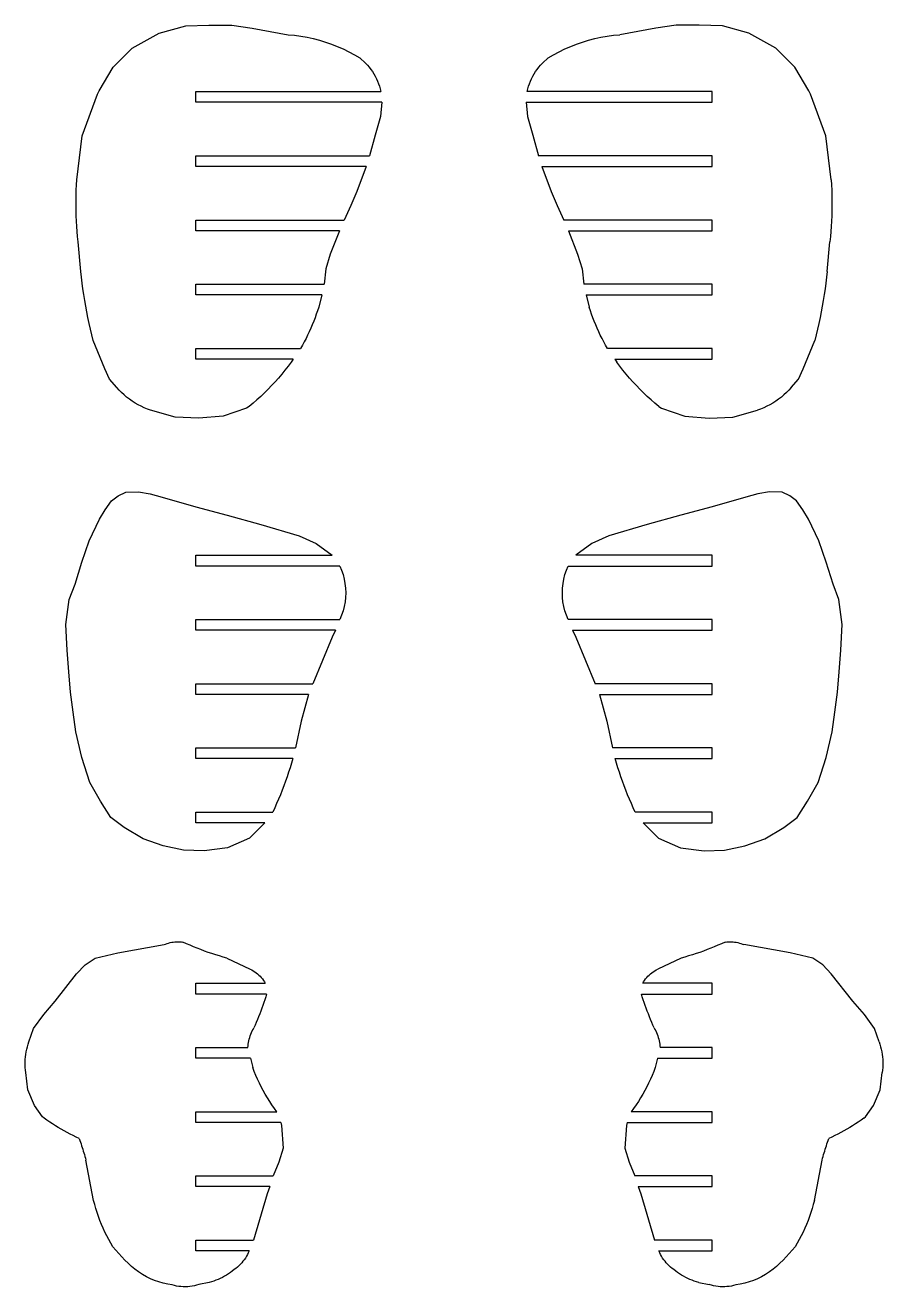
# Model space of a CAD drawing. Extents: x -170 to 170, y -270 to 270.
# Drawn here: x -114.52 to -84.44, y -45.72 to -1.51 of the extents above; entities that cross this region are included whole.
import ezdxf

# ---------------------------------------------------------------- set-up
doc = ezdxf.new("R2010")
doc.units = 0
doc.header["$MEASUREMENT"] = 0
doc.layers.get('0').update_dxf_attribs({"linetype": 'CONTINUOUS'})

msp = doc.modelspace()

# ---------------------------------------------------------------- linework, layer by layer
for p, q in [((-109.822, -1.78), (-108.892, -1.529)), ((-108.892, -1.529), (-108.084, -1.507)), ((-108.084, -1.507), (-107.276, -1.506)), ((-107.276, -1.506), (-106.557, -1.607)), ((-106.557, -1.607), (-105.297, -1.838)), ((-92.406, -1.607), (-93.667, -1.838)), ((-91.687, -1.506), (-92.406, -1.607)), ((-90.879, -1.507), (-91.687, -1.506)), ((-90.071, -1.529), (-90.879, -1.507)), ((-89.141, -1.78), (-90.071, -1.529)), ((-110.765, -2.306), (-109.822, -1.78)), ((-105.297, -1.838), (-105.075, -1.859)), ((-105.075, -1.859), (-104.855, -1.889)), ((-104.855, -1.889), (-104.636, -1.928)), ((-104.636, -1.928), (-104.419, -1.975)), ((-104.419, -1.975), (-104.204, -2.031)), ((-104.204, -2.031), (-103.991, -2.095)), ((-103.991, -2.095), (-103.781, -2.168)), ((-103.781, -2.168), (-103.575, -2.249)), ((-95.389, -2.249), (-95.182, -2.168)), ((-95.182, -2.168), (-94.972, -2.095)), ((-94.972, -2.095), (-94.759, -2.031)), ((-94.759, -2.031), (-94.544, -1.975)), ((-94.544, -1.975), (-94.327, -1.928)), ((-94.327, -1.928), (-94.108, -1.889)), ((-94.108, -1.889), (-93.888, -1.859)), ((-93.888, -1.859), (-93.667, -1.838)), ((-88.198, -2.306), (-89.141, -1.78)), ((-111.431, -2.971), (-110.765, -2.306)), ((-103.575, -2.249), (-103.371, -2.338)), ((-103.371, -2.338), (-103.171, -2.435)), ((-103.171, -2.435), (-102.975, -2.54)), ((-102.975, -2.54), (-102.784, -2.653)), ((-96.18, -2.653), (-95.988, -2.54)), ((-95.988, -2.54), (-95.792, -2.435)), ((-95.792, -2.435), (-95.592, -2.338)), ((-95.592, -2.338), (-95.389, -2.249)), ((-87.533, -2.971), (-88.198, -2.306)), ((-111.927, -3.803), (-111.431, -2.971)), ((-102.784, -2.653), (-102.584, -2.838)), ((-102.584, -2.838), (-102.518, -2.907)), ((-102.518, -2.907), (-102.455, -2.978)), ((-102.455, -2.978), (-102.395, -3.053)), ((-102.395, -3.053), (-102.34, -3.131)), ((-96.623, -3.131), (-96.568, -3.053)), ((-96.568, -3.053), (-96.509, -2.978)), ((-96.509, -2.978), (-96.446, -2.907)), ((-96.446, -2.907), (-96.379, -2.838)), ((-96.18, -2.653), (-96.379, -2.838)), ((-87.037, -3.803), (-87.533, -2.971)), ((-102.34, -3.131), (-102.289, -3.212)), ((-102.289, -3.212), (-102.241, -3.294)), ((-102.241, -3.294), (-102.199, -3.38)), ((-102.199, -3.38), (-102.16, -3.467)), ((-102.16, -3.467), (-102.126, -3.556)), ((-96.838, -3.556), (-96.804, -3.467)), ((-96.804, -3.467), (-96.765, -3.38)), ((-96.765, -3.38), (-96.722, -3.294)), ((-96.722, -3.294), (-96.675, -3.212)), ((-96.675, -3.212), (-96.623, -3.131)), ((-112.517, -5.379), (-111.985, -3.923)), ((-111.985, -3.923), (-111.927, -3.803)), ((-108.538, -4.207), (-108.538, -3.832)), ((-108.538, -3.832), (-102.051, -3.832)), ((-102.126, -3.556), (-102.096, -3.647)), ((-102.096, -3.647), (-102.071, -3.739)), ((-102.071, -3.739), (-102.051, -3.832)), ((-96.912, -3.832), (-96.892, -3.739)), ((-90.426, -3.832), (-96.912, -3.832)), ((-96.892, -3.739), (-96.867, -3.647)), ((-96.867, -3.647), (-96.838, -3.556)), ((-90.426, -4.207), (-90.426, -3.832)), ((-86.978, -3.923), (-87.037, -3.803)), ((-86.446, -5.379), (-86.978, -3.923)), ((-102.014, -4.207), (-108.538, -4.207)), ((-102.014, -4.207), (-102.06, -4.702)), ((-96.95, -4.207), (-96.904, -4.702)), ((-96.95, -4.207), (-90.426, -4.207)), ((-102.06, -4.702), (-102.245, -5.354)), ((-96.904, -4.702), (-96.719, -5.354)), ((-112.713, -6.922), (-112.517, -5.379)), ((-102.245, -5.354), (-102.444, -6.082)), ((-96.719, -5.354), (-96.52, -6.082)), ((-86.251, -6.922), (-86.446, -5.379)), ((-108.538, -6.457), (-108.538, -6.082)), ((-108.538, -6.082), (-102.444, -6.082)), ((-90.426, -6.082), (-96.52, -6.082)), ((-90.426, -6.457), (-90.426, -6.082)), ((-102.56, -6.457), (-108.538, -6.457)), ((-102.56, -6.457), (-102.891, -7.329)), ((-96.403, -6.457), (-96.073, -7.329)), ((-96.403, -6.457), (-90.426, -6.457)), ((-112.722, -7.103), (-112.713, -6.922)), ((-86.251, -6.922), (-86.241, -7.103)), ((-112.736, -7.647), (-112.734, -7.465)), ((-112.734, -7.465), (-112.729, -7.284)), ((-112.729, -7.284), (-112.722, -7.103)), ((-102.891, -7.329), (-103.098, -7.824)), ((-96.073, -7.329), (-95.865, -7.824)), ((-86.241, -7.103), (-86.234, -7.284)), ((-86.234, -7.284), (-86.23, -7.465)), ((-86.23, -7.465), (-86.228, -7.647)), ((-112.736, -7.828), (-112.736, -7.647)), ((-112.733, -8.01), (-112.736, -7.828)), ((-103.098, -7.824), (-103.333, -8.332)), ((-95.865, -7.824), (-95.631, -8.332)), ((-86.228, -7.828), (-86.231, -8.01)), ((-86.228, -7.647), (-86.228, -7.828)), ((-112.727, -8.191), (-112.733, -8.01)), ((-112.72, -8.372), (-112.727, -8.191)), ((-112.709, -8.554), (-112.72, -8.372)), ((-108.538, -8.707), (-108.538, -8.332)), ((-108.538, -8.332), (-103.333, -8.332)), ((-90.426, -8.332), (-95.631, -8.332)), ((-90.426, -8.707), (-90.426, -8.332)), ((-86.244, -8.372), (-86.254, -8.554)), ((-86.236, -8.191), (-86.244, -8.372)), ((-86.231, -8.01), (-86.236, -8.191)), ((-112.697, -8.735), (-112.709, -8.554)), ((-112.682, -8.915), (-112.697, -8.735)), ((-103.492, -8.707), (-108.538, -8.707)), ((-103.492, -8.707), (-103.819, -9.53)), ((-95.471, -8.707), (-95.145, -9.53)), ((-95.471, -8.707), (-90.426, -8.707)), ((-86.267, -8.735), (-86.282, -8.915)), ((-86.254, -8.554), (-86.267, -8.735)), ((-112.664, -9.096), (-112.682, -8.915)), ((-112.564, -10.132), (-112.664, -9.096)), ((-86.399, -10.132), (-86.3, -9.096)), ((-86.282, -8.915), (-86.3, -9.096)), ((-103.819, -9.53), (-103.975, -10.048)), ((-95.145, -9.53), (-94.988, -10.048)), ((-112.544, -10.336), (-112.564, -10.132)), ((-103.975, -10.048), (-104.038, -10.582)), ((-94.988, -10.048), (-94.926, -10.582)), ((-86.399, -10.132), (-86.42, -10.336)), ((-112.52, -10.54), (-112.544, -10.336)), ((-112.494, -10.743), (-112.52, -10.54)), ((-108.538, -10.957), (-108.538, -10.582)), ((-108.538, -10.582), (-104.038, -10.582)), ((-90.426, -10.582), (-94.926, -10.582)), ((-90.426, -10.957), (-90.426, -10.582)), ((-86.444, -10.54), (-86.47, -10.743)), ((-86.42, -10.336), (-86.444, -10.54)), ((-112.465, -10.946), (-112.494, -10.743)), ((-112.433, -11.149), (-112.465, -10.946)), ((-104.121, -10.957), (-108.538, -10.957)), ((-104.121, -10.957), (-104.227, -11.384)), ((-94.843, -10.957), (-90.426, -10.957)), ((-94.843, -10.957), (-94.737, -11.384)), ((-86.499, -10.946), (-86.531, -11.149)), ((-86.47, -10.743), (-86.499, -10.946)), ((-112.399, -11.351), (-112.433, -11.149)), ((-112.361, -11.553), (-112.399, -11.351)), ((-104.227, -11.384), (-104.267, -11.51)), ((-94.696, -11.51), (-94.737, -11.384)), ((-86.565, -11.351), (-86.602, -11.553)), ((-86.531, -11.149), (-86.565, -11.351)), ((-112.322, -11.754), (-112.361, -11.553)), ((-112.279, -11.955), (-112.322, -11.754)), ((-104.402, -11.882), (-104.451, -12.005)), ((-104.354, -11.759), (-104.402, -11.882)), ((-104.31, -11.635), (-104.354, -11.759)), ((-104.267, -11.51), (-104.31, -11.635)), ((-94.654, -11.635), (-94.696, -11.51)), ((-94.609, -11.759), (-94.654, -11.635)), ((-94.562, -11.882), (-94.609, -11.759)), ((-94.512, -12.005), (-94.562, -11.882)), ((-86.642, -11.754), (-86.685, -11.955)), ((-86.602, -11.553), (-86.642, -11.754)), ((-112.234, -12.155), (-112.279, -11.955)), ((-112.186, -12.355), (-112.234, -12.155)), ((-112.136, -12.554), (-112.186, -12.355)), ((-104.614, -12.366), (-104.672, -12.484)), ((-104.557, -12.247), (-104.614, -12.366)), ((-104.503, -12.126), (-104.557, -12.247)), ((-104.451, -12.005), (-104.503, -12.126)), ((-94.46, -12.126), (-94.512, -12.005)), ((-94.406, -12.247), (-94.46, -12.126)), ((-94.35, -12.366), (-94.406, -12.247)), ((-94.291, -12.484), (-94.35, -12.366)), ((-86.777, -12.355), (-86.828, -12.554)), ((-86.73, -12.155), (-86.777, -12.355)), ((-86.685, -11.955), (-86.73, -12.155)), ((-111.731, -13.547), (-112.136, -12.554)), ((-104.796, -12.718), (-104.861, -12.832)), ((-104.733, -12.602), (-104.796, -12.718)), ((-104.672, -12.484), (-104.733, -12.602)), ((-94.23, -12.602), (-94.291, -12.484)), ((-94.167, -12.718), (-94.23, -12.602)), ((-94.102, -12.832), (-94.167, -12.718)), ((-87.233, -13.547), (-86.828, -12.554)), ((-108.538, -13.207), (-108.538, -12.832)), ((-108.538, -12.832), (-104.861, -12.832)), ((-105.121, -13.207), (-108.538, -13.207)), ((-105.121, -13.207), (-105.191, -13.31)), ((-90.426, -12.832), (-94.102, -12.832)), ((-93.842, -13.207), (-93.773, -13.31)), ((-93.842, -13.207), (-90.426, -13.207)), ((-90.426, -13.207), (-90.426, -12.832)), ((-111.559, -13.912), (-111.731, -13.547)), ((-105.409, -13.594), (-105.522, -13.733)), ((-105.298, -13.453), (-105.409, -13.594)), ((-105.191, -13.31), (-105.298, -13.453)), ((-93.665, -13.453), (-93.773, -13.31)), ((-93.555, -13.594), (-93.665, -13.453)), ((-93.441, -13.733), (-93.555, -13.594)), ((-87.404, -13.912), (-87.233, -13.547)), ((-111.31, -14.207), (-111.559, -13.912)), ((-105.879, -14.134), (-106.004, -14.263)), ((-105.757, -14.003), (-105.879, -14.134)), ((-105.638, -13.869), (-105.757, -14.003)), ((-105.522, -13.733), (-105.638, -13.869)), ((-93.325, -13.869), (-93.441, -13.733)), ((-93.206, -14.003), (-93.325, -13.869)), ((-93.084, -14.134), (-93.206, -14.003)), ((-92.96, -14.263), (-93.084, -14.134)), ((-87.653, -14.207), (-87.404, -13.912)), ((-111.229, -14.296), (-111.31, -14.207)), ((-111.143, -14.381), (-111.229, -14.296)), ((-111.054, -14.462), (-111.143, -14.381)), ((-110.962, -14.539), (-111.054, -14.462)), ((-110.866, -14.612), (-110.962, -14.539)), ((-106.261, -14.512), (-106.393, -14.633)), ((-106.131, -14.389), (-106.261, -14.512)), ((-106.004, -14.263), (-106.131, -14.389)), ((-92.833, -14.389), (-92.96, -14.263)), ((-92.703, -14.512), (-92.833, -14.389)), ((-92.571, -14.633), (-92.703, -14.512)), ((-88.001, -14.539), (-88.097, -14.612)), ((-87.909, -14.462), (-88.001, -14.539)), ((-87.82, -14.381), (-87.909, -14.462)), ((-87.735, -14.296), (-87.82, -14.381)), ((-87.653, -14.207), (-87.735, -14.296)), ((-110.767, -14.681), (-110.866, -14.612)), ((-110.666, -14.745), (-110.767, -14.681)), ((-110.561, -14.805), (-110.666, -14.745)), ((-110.454, -14.86), (-110.561, -14.805)), ((-110.345, -14.91), (-110.454, -14.86)), ((-110.234, -14.956), (-110.345, -14.91)), ((-110.12, -14.997), (-110.234, -14.956)), ((-109.257, -15.244), (-110.12, -14.997)), ((-106.754, -14.921), (-107.574, -15.205)), ((-106.665, -14.866), (-106.754, -14.921)), ((-106.528, -14.751), (-106.665, -14.866)), ((-106.393, -14.633), (-106.528, -14.751)), ((-92.436, -14.751), (-92.571, -14.633)), ((-92.299, -14.866), (-92.436, -14.751)), ((-92.299, -14.866), (-92.209, -14.921)), ((-92.209, -14.921), (-91.389, -15.205)), ((-89.706, -15.244), (-88.843, -14.997)), ((-88.73, -14.956), (-88.843, -14.997)), ((-88.619, -14.91), (-88.73, -14.956)), ((-88.509, -14.86), (-88.619, -14.91)), ((-88.402, -14.805), (-88.509, -14.86)), ((-88.298, -14.745), (-88.402, -14.805)), ((-88.196, -14.681), (-88.298, -14.745)), ((-88.097, -14.612), (-88.196, -14.681)), ((-108.429, -15.277), (-109.257, -15.244)), ((-107.574, -15.205), (-108.429, -15.277)), ((-91.389, -15.205), (-90.534, -15.277)), ((-90.534, -15.277), (-89.706, -15.244)), ((-111.488, -18.174), (-111.256, -17.998)), ((-111.256, -17.998), (-110.987, -17.872)), ((-110.987, -17.872), (-110.55, -17.861)), ((-110.55, -17.861), (-110.132, -17.933)), ((-110.132, -17.933), (-109.72, -18.041)), ((-109.72, -18.041), (-108.531, -18.379)), ((-89.244, -18.041), (-90.432, -18.379)), ((-88.832, -17.933), (-89.244, -18.041)), ((-88.413, -17.861), (-88.832, -17.933)), ((-87.976, -17.872), (-88.413, -17.861)), ((-87.707, -17.998), (-87.976, -17.872)), ((-87.476, -18.174), (-87.707, -17.998)), ((-111.915, -18.812), (-111.712, -18.484)), ((-111.712, -18.484), (-111.488, -18.174)), ((-108.531, -18.379), (-107.442, -18.677)), ((-90.432, -18.379), (-91.521, -18.677)), ((-87.252, -18.484), (-87.476, -18.174)), ((-87.048, -18.812), (-87.252, -18.484)), ((-112.28, -19.571), (-111.915, -18.812)), ((-107.442, -18.677), (-106.256, -18.999)), ((-106.256, -18.999), (-104.916, -19.401)), ((-92.707, -18.999), (-94.048, -19.401)), ((-91.521, -18.677), (-92.707, -18.999)), ((-86.683, -19.571), (-87.048, -18.812)), ((-104.916, -19.401), (-104.311, -19.669)), ((-94.048, -19.401), (-94.653, -19.669)), ((-112.532, -20.325), (-112.28, -19.571)), ((-104.311, -19.669), (-103.753, -20.082)), ((-94.653, -19.669), (-95.21, -20.082)), ((-86.431, -20.325), (-86.683, -19.571)), ((-112.773, -21.088), (-112.532, -20.325)), ((-108.538, -20.457), (-108.538, -20.082)), ((-108.538, -20.082), (-103.753, -20.082)), ((-90.426, -20.082), (-95.21, -20.082)), ((-90.426, -20.457), (-90.426, -20.082)), ((-86.19, -21.088), (-86.431, -20.325)), ((-103.488, -20.457), (-108.538, -20.457)), ((-103.488, -20.457), (-103.426, -20.606)), ((-103.426, -20.606), (-103.374, -20.759)), ((-103.374, -20.759), (-103.334, -20.915)), ((-95.63, -20.915), (-95.589, -20.759)), ((-95.589, -20.759), (-95.538, -20.606)), ((-95.538, -20.606), (-95.476, -20.457)), ((-95.476, -20.457), (-90.426, -20.457)), ((-112.977, -21.63), (-112.773, -21.088)), ((-103.334, -20.915), (-103.305, -21.073)), ((-103.305, -21.073), (-103.287, -21.234)), ((-95.676, -21.234), (-95.659, -21.073)), ((-95.659, -21.073), (-95.63, -20.915)), ((-85.986, -21.63), (-86.19, -21.088)), ((-113.094, -22.508), (-112.977, -21.63)), ((-103.287, -21.556), (-103.304, -21.716)), ((-103.287, -21.234), (-103.281, -21.395)), ((-103.281, -21.395), (-103.287, -21.556)), ((-95.682, -21.395), (-95.676, -21.234)), ((-95.677, -21.556), (-95.682, -21.395)), ((-95.66, -21.716), (-95.677, -21.556)), ((-85.869, -22.508), (-85.986, -21.63)), ((-103.372, -22.031), (-103.423, -22.184)), ((-103.333, -21.875), (-103.372, -22.031)), ((-103.304, -21.716), (-103.333, -21.875)), ((-95.631, -21.875), (-95.66, -21.716)), ((-95.591, -22.031), (-95.631, -21.875)), ((-95.54, -22.184), (-95.591, -22.031)), ((-113.049, -23.407), (-113.094, -22.508)), ((-108.538, -22.707), (-108.538, -22.332)), ((-108.538, -22.332), (-103.485, -22.332)), ((-103.423, -22.184), (-103.485, -22.332)), ((-95.478, -22.332), (-95.54, -22.184)), ((-90.426, -22.332), (-95.478, -22.332)), ((-90.426, -22.707), (-90.426, -22.332)), ((-85.915, -23.407), (-85.869, -22.508)), ((-103.639, -22.707), (-108.538, -22.707)), ((-103.752, -22.954), (-104.433, -24.582)), ((-103.639, -22.707), (-103.752, -22.954)), ((-95.324, -22.707), (-90.426, -22.707)), ((-95.324, -22.707), (-95.211, -22.954)), ((-95.211, -22.954), (-94.53, -24.582)), ((-112.991, -24.165), (-113.049, -23.407)), ((-85.972, -24.165), (-85.915, -23.407)), ((-112.929, -24.88), (-112.991, -24.165)), ((-86.034, -24.88), (-85.972, -24.165)), ((-108.538, -24.957), (-108.538, -24.582)), ((-108.538, -24.582), (-104.433, -24.582)), ((-90.426, -24.582), (-94.53, -24.582)), ((-90.426, -24.957), (-90.426, -24.582)), ((-112.84, -25.577), (-112.929, -24.88)), ((-104.579, -24.957), (-108.538, -24.957)), ((-104.579, -24.957), (-104.842, -25.889)), ((-94.384, -24.957), (-94.121, -25.889)), ((-94.384, -24.957), (-90.426, -24.957)), ((-86.124, -25.577), (-86.034, -24.88)), ((-112.739, -26.27), (-112.84, -25.577)), ((-86.224, -26.27), (-86.124, -25.577)), ((-104.842, -25.889), (-105.043, -26.832)), ((-94.121, -25.889), (-93.92, -26.832)), ((-112.533, -27.166), (-112.739, -26.27)), ((-86.431, -27.166), (-86.224, -26.27)), ((-108.538, -27.207), (-108.538, -26.832)), ((-108.538, -26.832), (-105.043, -26.832)), ((-90.426, -26.832), (-93.92, -26.832)), ((-90.426, -27.207), (-90.426, -26.832)), ((-112.257, -28.041), (-112.533, -27.166)), ((-105.136, -27.207), (-108.538, -27.207)), ((-105.183, -27.368), (-105.232, -27.528)), ((-105.136, -27.207), (-105.183, -27.368)), ((-93.781, -27.368), (-93.827, -27.207)), ((-93.827, -27.207), (-90.426, -27.207)), ((-93.732, -27.528), (-93.781, -27.368)), ((-86.707, -28.041), (-86.431, -27.166)), ((-105.336, -27.845), (-105.392, -28.003)), ((-105.283, -27.687), (-105.336, -27.845)), ((-105.232, -27.528), (-105.283, -27.687)), ((-93.681, -27.687), (-93.732, -27.528)), ((-93.627, -27.845), (-93.681, -27.687)), ((-93.572, -28.003), (-93.627, -27.845)), ((-111.88, -28.704), (-112.257, -28.041)), ((-105.449, -28.16), (-105.509, -28.316)), ((-105.392, -28.003), (-105.449, -28.16)), ((-93.514, -28.16), (-93.572, -28.003)), ((-93.454, -28.316), (-93.514, -28.16)), ((-87.084, -28.704), (-86.707, -28.041)), ((-111.521, -29.275), (-111.88, -28.704)), ((-105.635, -28.625), (-105.702, -28.779)), ((-105.571, -28.471), (-105.635, -28.625)), ((-105.509, -28.316), (-105.571, -28.471)), ((-93.392, -28.471), (-93.454, -28.316)), ((-93.328, -28.625), (-93.392, -28.471)), ((-93.262, -28.779), (-93.328, -28.625)), ((-87.443, -29.275), (-87.084, -28.704)), ((-108.538, -29.082), (-105.841, -29.082)), ((-108.538, -29.457), (-108.538, -29.082)), ((-105.77, -28.931), (-105.841, -29.082)), ((-105.702, -28.779), (-105.77, -28.931)), ((-93.193, -28.931), (-93.262, -28.779)), ((-93.123, -29.082), (-93.193, -28.931)), ((-90.426, -29.082), (-93.123, -29.082)), ((-90.426, -29.457), (-90.426, -29.082)), ((-111.053, -29.619), (-111.521, -29.275)), ((-110.388, -30.017), (-111.053, -29.619)), ((-106.119, -29.457), (-108.538, -29.457)), ((-106.119, -29.457), (-106.648, -29.992)), ((-92.845, -29.457), (-92.315, -29.992)), ((-92.845, -29.457), (-90.426, -29.457)), ((-88.575, -30.017), (-87.911, -29.619)), ((-87.911, -29.619), (-87.443, -29.275)), ((-109.681, -30.258), (-110.388, -30.017)), ((-106.648, -29.992), (-107.425, -30.335)), ((-92.315, -29.992), (-91.539, -30.335)), ((-89.282, -30.258), (-88.575, -30.017)), ((-108.971, -30.417), (-109.681, -30.258)), ((-108.249, -30.441), (-108.971, -30.417)), ((-107.425, -30.335), (-108.249, -30.441)), ((-91.539, -30.335), (-90.714, -30.441)), ((-90.714, -30.441), (-89.992, -30.417)), ((-89.992, -30.417), (-89.282, -30.258)), ((-112.065, -34.203), (-111.266, -34.008)), ((-111.266, -34.008), (-109.649, -33.727)), ((-109.649, -33.727), (-109.597, -33.705)), ((-109.597, -33.705), (-109.544, -33.686)), ((-109.544, -33.686), (-109.49, -33.67)), ((-109.49, -33.67), (-109.435, -33.656)), ((-109.435, -33.656), (-109.38, -33.645)), ((-109.38, -33.645), (-109.325, -33.636)), ((-109.325, -33.636), (-109.269, -33.63)), ((-109.269, -33.63), (-109.213, -33.626)), ((-109.213, -33.626), (-109.156, -33.625)), ((-109.156, -33.625), (-109.1, -33.627)), ((-109.1, -33.627), (-109.044, -33.631)), ((-109.044, -33.631), (-108.988, -33.638)), ((-108.864, -33.694), (-108.988, -33.638)), ((-108.738, -33.748), (-108.864, -33.694)), ((-108.612, -33.801), (-108.738, -33.748)), ((-108.485, -33.853), (-108.612, -33.801)), ((-108.357, -33.902), (-108.485, -33.853)), ((-108.229, -33.95), (-108.357, -33.902)), ((-108.1, -33.996), (-108.229, -33.95)), ((-107.97, -34.04), (-108.1, -33.996)), ((-107.84, -34.082), (-107.97, -34.04)), ((-90.993, -34.04), (-91.123, -34.082)), ((-90.864, -33.996), (-90.993, -34.04)), ((-90.735, -33.95), (-90.864, -33.996)), ((-90.606, -33.902), (-90.735, -33.95)), ((-90.479, -33.853), (-90.606, -33.902)), ((-90.352, -33.801), (-90.479, -33.853)), ((-90.226, -33.748), (-90.352, -33.801)), ((-90.1, -33.694), (-90.226, -33.748)), ((-89.975, -33.638), (-90.1, -33.694)), ((-89.975, -33.638), (-89.919, -33.631)), ((-89.919, -33.631), (-89.863, -33.627)), ((-89.863, -33.627), (-89.807, -33.625)), ((-89.807, -33.625), (-89.751, -33.626)), ((-89.751, -33.626), (-89.695, -33.63)), ((-89.695, -33.63), (-89.639, -33.636)), ((-89.639, -33.636), (-89.583, -33.645)), ((-89.583, -33.645), (-89.528, -33.656)), ((-89.528, -33.656), (-89.474, -33.67)), ((-89.474, -33.67), (-89.42, -33.686)), ((-89.42, -33.686), (-89.367, -33.705)), ((-89.367, -33.705), (-89.315, -33.727)), ((-87.697, -34.008), (-89.315, -33.727)), ((-86.898, -34.203), (-87.697, -34.008)), ((-112.715, -34.748), (-112.42, -34.429)), ((-112.42, -34.429), (-112.065, -34.203)), ((-107.709, -34.123), (-107.84, -34.082)), ((-107.578, -34.162), (-107.709, -34.123)), ((-107.446, -34.199), (-107.578, -34.162)), ((-107.446, -34.199), (-106.628, -34.584)), ((-91.517, -34.199), (-92.335, -34.584)), ((-91.385, -34.162), (-91.517, -34.199)), ((-91.254, -34.123), (-91.385, -34.162)), ((-91.123, -34.082), (-91.254, -34.123)), ((-86.543, -34.429), (-86.898, -34.203)), ((-86.249, -34.748), (-86.543, -34.429)), ((-113.473, -35.71), (-112.715, -34.748)), ((-106.628, -34.584), (-106.573, -34.612)), ((-106.573, -34.612), (-106.52, -34.642)), ((-106.52, -34.642), (-106.468, -34.675)), ((-106.468, -34.675), (-106.418, -34.711)), ((-106.418, -34.711), (-106.37, -34.75)), ((-106.37, -34.75), (-106.324, -34.791)), ((-106.324, -34.791), (-106.281, -34.834)), ((-106.281, -34.834), (-106.24, -34.88)), ((-106.24, -34.88), (-106.201, -34.928)), ((-92.763, -34.928), (-92.724, -34.88)), ((-92.724, -34.88), (-92.683, -34.834)), ((-92.683, -34.834), (-92.639, -34.791)), ((-92.639, -34.791), (-92.593, -34.75)), ((-92.593, -34.75), (-92.545, -34.711)), ((-92.545, -34.711), (-92.496, -34.675)), ((-92.496, -34.675), (-92.444, -34.642)), ((-92.444, -34.642), (-92.39, -34.612)), ((-92.39, -34.612), (-92.335, -34.584)), ((-85.491, -35.71), (-86.249, -34.748)), ((-108.538, -35.082), (-106.101, -35.082)), ((-108.538, -35.457), (-108.538, -35.082)), ((-106.201, -34.928), (-106.165, -34.977)), ((-106.165, -34.977), (-106.132, -35.029)), ((-106.132, -35.029), (-106.101, -35.082)), ((-92.862, -35.082), (-92.832, -35.029)), ((-90.426, -35.082), (-92.862, -35.082)), ((-92.832, -35.029), (-92.799, -34.977)), ((-92.799, -34.977), (-92.763, -34.928)), ((-90.426, -35.457), (-90.426, -35.082)), ((-113.872, -36.17), (-113.473, -35.71)), ((-106.053, -35.457), (-108.538, -35.457)), ((-106.152, -35.759), (-106.187, -35.859)), ((-106.118, -35.659), (-106.152, -35.759)), ((-106.085, -35.558), (-106.118, -35.659)), ((-106.053, -35.457), (-106.085, -35.558)), ((-92.91, -35.457), (-90.426, -35.457)), ((-92.878, -35.558), (-92.91, -35.457)), ((-92.845, -35.659), (-92.878, -35.558)), ((-92.811, -35.759), (-92.845, -35.659)), ((-92.777, -35.859), (-92.811, -35.759)), ((-85.091, -36.17), (-85.491, -35.71)), ((-114.233, -36.669), (-113.872, -36.17)), ((-106.297, -36.156), (-106.336, -36.255)), ((-106.259, -36.057), (-106.297, -36.156)), ((-106.223, -35.958), (-106.259, -36.057)), ((-106.187, -35.859), (-106.223, -35.958)), ((-92.741, -35.958), (-92.777, -35.859)), ((-92.704, -36.057), (-92.741, -35.958)), ((-92.666, -36.156), (-92.704, -36.057)), ((-92.628, -36.255), (-92.666, -36.156)), ((-84.731, -36.669), (-85.091, -36.17)), ((-114.391, -37.128), (-114.233, -36.669)), ((-106.529, -36.697), (-106.499, -36.645)), ((-106.457, -36.548), (-106.499, -36.645)), ((-106.416, -36.45), (-106.457, -36.548)), ((-106.375, -36.353), (-106.416, -36.45)), ((-106.336, -36.255), (-106.375, -36.353)), ((-92.588, -36.353), (-92.628, -36.255)), ((-92.548, -36.45), (-92.588, -36.353)), ((-92.506, -36.548), (-92.548, -36.45)), ((-92.464, -36.645), (-92.506, -36.548)), ((-92.464, -36.645), (-92.434, -36.697)), ((-84.573, -37.128), (-84.731, -36.669)), ((-114.419, -37.215), (-114.391, -37.128)), ((-106.687, -37.152), (-106.675, -37.093)), ((-106.675, -37.093), (-106.661, -37.034)), ((-106.661, -37.034), (-106.645, -36.976)), ((-106.645, -36.976), (-106.626, -36.919)), ((-106.626, -36.919), (-106.605, -36.862)), ((-106.605, -36.862), (-106.582, -36.806)), ((-106.582, -36.806), (-106.557, -36.751)), ((-106.557, -36.751), (-106.529, -36.697)), ((-92.434, -36.697), (-92.407, -36.751)), ((-92.407, -36.751), (-92.381, -36.806)), ((-92.381, -36.806), (-92.358, -36.862)), ((-92.358, -36.862), (-92.337, -36.919)), ((-92.337, -36.919), (-92.318, -36.976)), ((-92.318, -36.976), (-92.302, -37.034)), ((-92.302, -37.034), (-92.288, -37.093)), ((-92.288, -37.093), (-92.276, -37.152)), ((-84.573, -37.128), (-84.545, -37.215)), ((-114.509, -37.663), (-114.498, -37.572)), ((-114.498, -37.572), (-114.483, -37.482)), ((-114.483, -37.482), (-114.465, -37.392)), ((-114.465, -37.392), (-114.444, -37.303)), ((-114.444, -37.303), (-114.419, -37.215)), ((-108.538, -37.332), (-106.708, -37.332)), ((-108.538, -37.707), (-108.538, -37.332)), ((-106.708, -37.332), (-106.703, -37.272)), ((-106.703, -37.272), (-106.696, -37.212)), ((-106.696, -37.212), (-106.687, -37.152)), ((-92.276, -37.152), (-92.267, -37.212)), ((-92.267, -37.212), (-92.26, -37.272)), ((-92.26, -37.272), (-92.256, -37.332)), ((-90.426, -37.332), (-92.256, -37.332)), ((-90.426, -37.707), (-90.426, -37.332)), ((-84.545, -37.215), (-84.52, -37.303)), ((-84.52, -37.303), (-84.498, -37.392)), ((-84.498, -37.392), (-84.48, -37.482)), ((-84.48, -37.482), (-84.466, -37.572)), ((-84.466, -37.572), (-84.455, -37.663)), ((-114.519, -37.846), (-114.516, -37.754)), ((-114.519, -37.937), (-114.519, -37.846)), ((-114.516, -38.029), (-114.519, -37.937)), ((-114.516, -37.754), (-114.509, -37.663)), ((-106.624, -37.707), (-108.538, -37.707)), ((-106.624, -37.707), (-106.541, -38.035)), ((-92.34, -37.707), (-92.423, -38.035)), ((-92.34, -37.707), (-90.426, -37.707)), ((-84.455, -37.663), (-84.448, -37.754)), ((-84.448, -37.754), (-84.444, -37.846)), ((-84.444, -37.937), (-84.448, -38.029)), ((-84.444, -37.846), (-84.444, -37.937)), ((-114.509, -38.12), (-114.516, -38.029)), ((-114.498, -38.211), (-114.509, -38.12)), ((-114.424, -38.816), (-114.498, -38.211)), ((-106.487, -38.172), (-106.541, -38.035)), ((-106.43, -38.308), (-106.487, -38.172)), ((-106.37, -38.443), (-106.43, -38.308)), ((-106.307, -38.576), (-106.37, -38.443)), ((-92.594, -38.443), (-92.657, -38.576)), ((-92.534, -38.308), (-92.594, -38.443)), ((-92.477, -38.172), (-92.534, -38.308)), ((-92.423, -38.035), (-92.477, -38.172)), ((-84.54, -38.816), (-84.466, -38.211)), ((-84.455, -38.12), (-84.466, -38.211)), ((-84.448, -38.029), (-84.455, -38.12)), ((-114.194, -39.366), (-114.424, -38.816)), ((-106.24, -38.707), (-106.307, -38.576)), ((-106.171, -38.838), (-106.24, -38.707)), ((-106.099, -38.966), (-106.171, -38.838)), ((-92.792, -38.838), (-92.864, -38.966)), ((-92.723, -38.707), (-92.792, -38.838)), ((-92.657, -38.576), (-92.723, -38.707)), ((-84.769, -39.366), (-84.54, -38.816)), ((-106.024, -39.093), (-106.099, -38.966)), ((-105.946, -39.218), (-106.024, -39.093)), ((-105.865, -39.342), (-105.946, -39.218)), ((-105.782, -39.463), (-105.865, -39.342)), ((-93.098, -39.342), (-93.182, -39.463)), ((-93.017, -39.218), (-93.098, -39.342)), ((-92.939, -39.093), (-93.017, -39.218)), ((-92.864, -38.966), (-92.939, -39.093)), ((-113.914, -39.761), (-114.194, -39.366)), ((-113.857, -39.806), (-113.914, -39.761)), ((-108.538, -39.582), (-105.696, -39.582)), ((-108.538, -39.958), (-108.538, -39.582)), ((-105.696, -39.582), (-105.782, -39.463)), ((-93.182, -39.463), (-93.268, -39.582)), ((-90.426, -39.582), (-93.268, -39.582)), ((-90.426, -39.958), (-90.426, -39.582)), ((-85.107, -39.806), (-85.05, -39.761)), ((-85.05, -39.761), (-84.769, -39.366)), ((-113.759, -39.875), (-113.857, -39.806)), ((-113.661, -39.942), (-113.759, -39.875)), ((-113.561, -40.007), (-113.661, -39.942)), ((-113.461, -40.071), (-113.561, -40.007)), ((-113.359, -40.134), (-113.461, -40.071)), ((-113.257, -40.194), (-113.359, -40.134)), ((-113.153, -40.253), (-113.257, -40.194)), ((-105.553, -39.958), (-108.538, -39.958)), ((-105.553, -39.958), (-105.53, -40.062)), ((-105.53, -40.062), (-105.472, -40.86)), ((-93.434, -40.062), (-93.491, -40.86)), ((-93.41, -39.958), (-93.434, -40.062)), ((-93.41, -39.958), (-90.426, -39.958)), ((-85.707, -40.194), (-85.81, -40.253)), ((-85.604, -40.134), (-85.707, -40.194)), ((-85.503, -40.071), (-85.604, -40.134)), ((-85.402, -40.007), (-85.503, -40.071)), ((-85.303, -39.942), (-85.402, -40.007)), ((-85.204, -39.875), (-85.303, -39.942)), ((-85.107, -39.806), (-85.204, -39.875)), ((-113.049, -40.311), (-113.153, -40.253)), ((-112.943, -40.366), (-113.049, -40.311)), ((-112.837, -40.42), (-112.943, -40.366)), ((-112.73, -40.472), (-112.837, -40.42)), ((-112.622, -40.523), (-112.73, -40.472)), ((-112.622, -40.523), (-112.602, -40.585)), ((-112.602, -40.585), (-112.582, -40.648)), ((-112.582, -40.648), (-112.562, -40.71)), ((-86.401, -40.71), (-86.382, -40.648)), ((-86.382, -40.648), (-86.362, -40.585)), ((-86.362, -40.585), (-86.342, -40.523)), ((-86.234, -40.472), (-86.342, -40.523)), ((-86.127, -40.42), (-86.234, -40.472)), ((-86.02, -40.366), (-86.127, -40.42)), ((-85.915, -40.311), (-86.02, -40.366)), ((-85.81, -40.253), (-85.915, -40.311)), ((-112.562, -40.71), (-112.542, -40.773)), ((-112.542, -40.773), (-112.523, -40.835)), ((-112.523, -40.835), (-112.503, -40.898)), ((-112.503, -40.898), (-112.484, -40.96)), ((-112.484, -40.96), (-112.465, -41.023)), ((-112.465, -41.023), (-112.446, -41.086)), ((-112.446, -41.086), (-112.426, -41.149)), ((-105.472, -40.86), (-105.625, -41.352)), ((-93.491, -40.86), (-93.338, -41.352)), ((-86.537, -41.149), (-86.518, -41.086)), ((-86.518, -41.086), (-86.499, -41.023)), ((-86.499, -41.023), (-86.48, -40.96)), ((-86.48, -40.96), (-86.46, -40.898)), ((-86.46, -40.898), (-86.441, -40.835)), ((-86.441, -40.835), (-86.421, -40.773)), ((-86.421, -40.773), (-86.401, -40.71)), ((-112.426, -41.149), (-112.408, -41.211)), ((-112.408, -41.211), (-112.389, -41.274)), ((-112.119, -42.692), (-112.389, -41.274)), ((-105.625, -41.352), (-105.821, -41.832)), ((-93.338, -41.352), (-93.142, -41.832)), ((-86.844, -42.692), (-86.575, -41.274)), ((-86.575, -41.274), (-86.556, -41.211)), ((-86.556, -41.211), (-86.537, -41.149)), ((-108.538, -41.832), (-105.821, -41.832)), ((-108.538, -42.207), (-108.538, -41.832)), ((-90.426, -41.832), (-93.142, -41.832)), ((-90.426, -42.207), (-90.426, -41.832)), ((-105.941, -42.207), (-108.538, -42.207)), ((-105.941, -42.207), (-106.033, -42.458)), ((-93.023, -42.207), (-90.426, -42.207)), ((-93.023, -42.207), (-92.93, -42.458)), ((-112.082, -42.834), (-112.119, -42.692)), ((-112.042, -42.976), (-112.082, -42.834)), ((-106.033, -42.458), (-106.509, -44.082)), ((-92.93, -42.458), (-92.455, -44.082)), ((-86.881, -42.834), (-86.922, -42.976)), ((-86.844, -42.692), (-86.881, -42.834)), ((-111.998, -43.116), (-112.042, -42.976)), ((-111.95, -43.255), (-111.998, -43.116)), ((-111.899, -43.393), (-111.95, -43.255)), ((-87.014, -43.255), (-87.065, -43.393)), ((-86.966, -43.116), (-87.014, -43.255)), ((-86.922, -42.976), (-86.966, -43.116)), ((-111.844, -43.53), (-111.899, -43.393)), ((-111.785, -43.665), (-111.844, -43.53)), ((-111.724, -43.799), (-111.785, -43.665)), ((-87.178, -43.665), (-87.24, -43.799)), ((-87.12, -43.53), (-87.178, -43.665)), ((-87.065, -43.393), (-87.12, -43.53)), ((-111.658, -43.931), (-111.724, -43.799)), ((-111.59, -44.061), (-111.658, -43.931)), ((-111.518, -44.189), (-111.59, -44.061)), ((-111.443, -44.316), (-111.518, -44.189)), ((-108.538, -44.082), (-106.509, -44.082)), ((-108.538, -44.457), (-108.538, -44.082)), ((-90.426, -44.082), (-92.455, -44.082)), ((-90.426, -44.457), (-90.426, -44.082)), ((-87.445, -44.189), (-87.521, -44.316)), ((-87.374, -44.061), (-87.445, -44.189)), ((-87.305, -43.931), (-87.374, -44.061)), ((-87.24, -43.799), (-87.305, -43.931)), ((-111.024, -44.779), (-111.443, -44.316)), ((-106.668, -44.457), (-108.538, -44.457)), ((-106.762, -44.648), (-106.799, -44.709)), ((-106.728, -44.586), (-106.762, -44.648)), ((-106.696, -44.523), (-106.728, -44.586)), ((-106.668, -44.457), (-106.696, -44.523)), ((-92.296, -44.457), (-90.426, -44.457)), ((-92.267, -44.523), (-92.296, -44.457)), ((-92.236, -44.586), (-92.267, -44.523)), ((-92.202, -44.648), (-92.236, -44.586)), ((-92.164, -44.709), (-92.202, -44.648)), ((-87.94, -44.779), (-87.521, -44.316)), ((-110.913, -44.893), (-111.024, -44.779)), ((-110.796, -45.002), (-110.913, -44.893)), ((-110.673, -45.103), (-110.796, -45.002)), ((-107.135, -45.072), (-107.192, -45.114)), ((-107.08, -45.027), (-107.135, -45.072)), ((-107.027, -44.98), (-107.08, -45.027)), ((-106.976, -44.93), (-107.027, -44.98)), ((-106.928, -44.878), (-106.976, -44.93)), ((-106.882, -44.824), (-106.928, -44.878)), ((-106.84, -44.767), (-106.882, -44.824)), ((-106.799, -44.709), (-106.84, -44.767)), ((-92.124, -44.767), (-92.164, -44.709)), ((-92.081, -44.824), (-92.124, -44.767)), ((-92.036, -44.878), (-92.081, -44.824)), ((-91.987, -44.93), (-92.036, -44.878)), ((-91.937, -44.98), (-91.987, -44.93)), ((-91.884, -45.028), (-91.937, -44.98)), ((-91.829, -45.072), (-91.884, -45.028)), ((-91.772, -45.114), (-91.829, -45.072)), ((-88.168, -45.002), (-88.291, -45.103)), ((-88.051, -44.893), (-88.168, -45.002)), ((-87.94, -44.779), (-88.051, -44.893)), ((-110.544, -45.197), (-110.673, -45.103)), ((-110.41, -45.283), (-110.544, -45.197)), ((-110.271, -45.362), (-110.41, -45.283)), ((-110.128, -45.432), (-110.271, -45.362)), ((-109.981, -45.494), (-110.128, -45.432)), ((-109.831, -45.547), (-109.981, -45.494)), ((-107.909, -45.519), (-107.988, -45.546)), ((-107.832, -45.49), (-107.909, -45.519)), ((-107.756, -45.458), (-107.832, -45.49)), ((-107.68, -45.423), (-107.756, -45.458)), ((-107.606, -45.386), (-107.68, -45.423)), ((-107.533, -45.347), (-107.606, -45.386)), ((-107.462, -45.305), (-107.533, -45.347)), ((-107.392, -45.261), (-107.462, -45.305)), ((-107.324, -45.214), (-107.392, -45.261)), ((-107.257, -45.165), (-107.324, -45.214)), ((-107.192, -45.114), (-107.257, -45.165)), ((-91.707, -45.165), (-91.772, -45.114)), ((-91.64, -45.214), (-91.707, -45.165)), ((-91.571, -45.261), (-91.64, -45.214)), ((-91.501, -45.305), (-91.571, -45.261)), ((-91.43, -45.347), (-91.501, -45.305)), ((-91.357, -45.386), (-91.43, -45.347)), ((-91.283, -45.423), (-91.357, -45.386)), ((-91.208, -45.458), (-91.283, -45.423)), ((-91.132, -45.49), (-91.208, -45.458)), ((-91.054, -45.519), (-91.132, -45.49)), ((-90.976, -45.546), (-91.054, -45.519)), ((-88.983, -45.494), (-89.133, -45.547)), ((-88.836, -45.432), (-88.983, -45.494)), ((-88.692, -45.362), (-88.836, -45.432)), ((-88.554, -45.283), (-88.692, -45.362)), ((-88.42, -45.197), (-88.554, -45.283)), ((-88.291, -45.103), (-88.42, -45.197)), ((-109.677, -45.592), (-109.831, -45.547)), ((-109.522, -45.627), (-109.677, -45.592)), ((-109.365, -45.653), (-109.522, -45.627)), ((-109.289, -45.673), (-109.365, -45.653)), ((-109.212, -45.69), (-109.289, -45.673)), ((-109.134, -45.702), (-109.212, -45.69)), ((-109.056, -45.71), (-109.134, -45.702)), ((-108.977, -45.715), (-109.056, -45.71)), ((-108.899, -45.716), (-108.977, -45.715)), ((-108.82, -45.713), (-108.899, -45.716)), ((-108.742, -45.706), (-108.82, -45.713)), ((-108.664, -45.695), (-108.742, -45.706)), ((-108.586, -45.68), (-108.664, -45.695)), ((-108.51, -45.662), (-108.586, -45.68)), ((-108.435, -45.639), (-108.51, -45.662)), ((-108.067, -45.569), (-108.435, -45.639)), ((-107.988, -45.546), (-108.067, -45.569)), ((-90.896, -45.569), (-90.976, -45.546)), ((-90.896, -45.569), (-90.529, -45.639)), ((-90.453, -45.662), (-90.529, -45.639)), ((-90.377, -45.68), (-90.453, -45.662)), ((-90.3, -45.695), (-90.377, -45.68)), ((-90.222, -45.706), (-90.3, -45.695)), ((-90.144, -45.713), (-90.222, -45.706)), ((-90.065, -45.716), (-90.144, -45.713)), ((-89.986, -45.715), (-90.065, -45.716)), ((-89.908, -45.71), (-89.986, -45.715)), ((-89.83, -45.702), (-89.908, -45.71)), ((-89.752, -45.69), (-89.83, -45.702)), ((-89.675, -45.673), (-89.752, -45.69)), ((-89.599, -45.653), (-89.675, -45.673)), ((-89.441, -45.627), (-89.599, -45.653)), ((-89.286, -45.592), (-89.441, -45.627)), ((-89.133, -45.547), (-89.286, -45.592))]:
    msp.add_line(p, q)

doc.saveas('drawing.dxf')
